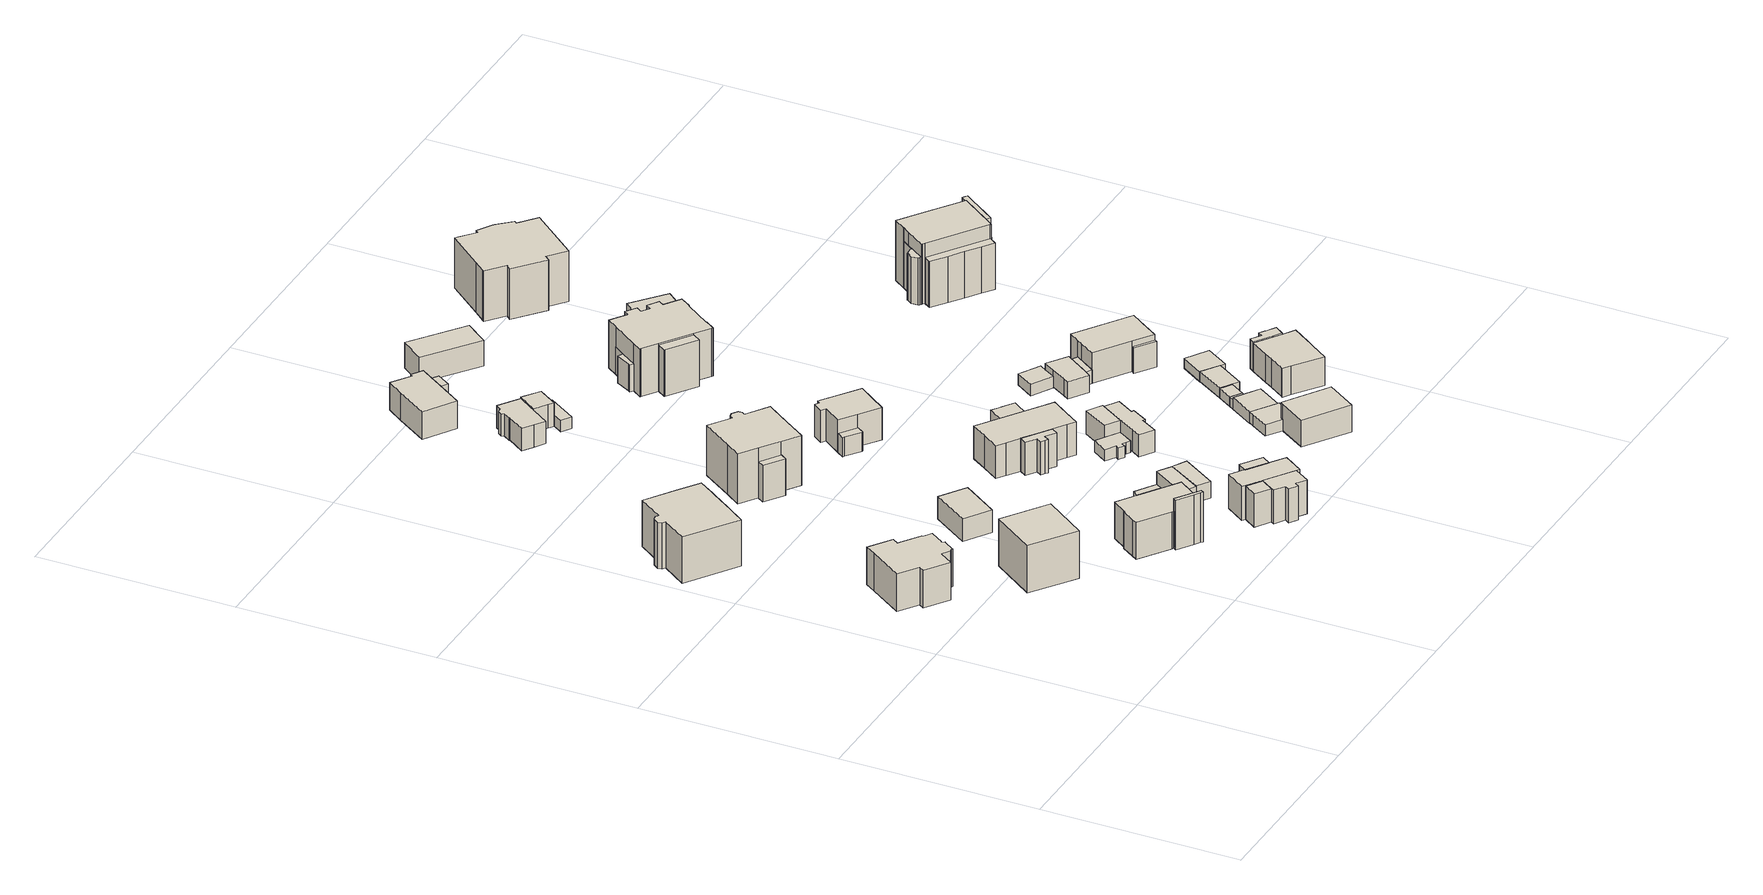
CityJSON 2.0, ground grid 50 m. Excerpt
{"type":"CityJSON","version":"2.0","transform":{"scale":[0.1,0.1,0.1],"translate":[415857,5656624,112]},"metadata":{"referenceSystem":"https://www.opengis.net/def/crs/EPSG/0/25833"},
"CityObjects":{
"building1":{"type":"Building","attributes":{"Dachtyp_tdc":"tdcFreeFormRoof","Gemeindeschluessel":14612000,"Dachneigung":20.42,"QualitaetDacherkennung":32,"Geometrietyp2DReferenz":"3000","measuredHeight":11.31,"function":"31001_9998","roofType":"5000"},"geometry":[{"type":"Solid","lod":"1","boundaries":[[[[0,1,2,3,4,5,6,7,8,9,10,11,12,13,14,15,16,17,18,19,20]],[[21,22,23,24,25,26,27,28,29,30,31,32,33,34,35,36,37,38,39,40,41]],[[20,22,21,0]],[[19,23,22,20]],[[18,24,23,19]],[[17,25,24,18]],[[16,26,25,17]],[[15,27,26,16]],[[14,28,27,15]],[[13,29,28,14]],[[12,30,29,13]],[[11,31,30,12]],[[10,32,31,11]],[[9,33,32,10]],[[8,34,33,9]],[[7,35,34,8]],[[6,36,35,7]],[[5,37,36,6]],[[4,38,37,5]],[[3,39,38,4]],[[2,40,39,3]],[[1,41,40,2]],[[0,21,41,1]]]]}]},
"building2":{"type":"Building","attributes":{"Gemeindeschluessel":14612000,"Geometrietyp2DReferenz":"3000","function":"31001_9998","roofType":"9999"},"children":["building2-1","building2-2"]},
"building2-1":{"type":"BuildingPart","attributes":{"Dachtyp_tdc":"tdcFreeFormRoof","Dachneigung":52.73,"QualitaetDacherkennung":18,"Geometrietyp2DReferenz":"3000","measuredHeight":10.4,"roofType":"5000"},"parents":["building2"],"geometry":[{"type":"Solid","lod":"1","boundaries":[[[[42,43,44,45]],[[46,47,48,49]],[[45,47,46,42]],[[44,48,47,45]],[[43,49,48,44]],[[42,46,49,43]]]]}]},
"building2-2":{"type":"BuildingPart","attributes":{"Dachtyp_tdc":"tdcCutTentRoof","Dachneigung":42.66,"QualitaetDacherkennung":51,"Geometrietyp2DReferenz":"3000","measuredHeight":15.41,"roofType":"9999"},"parents":["building2"],"geometry":[{"type":"Solid","lod":"1","boundaries":[[[[50,51,52,53,54,55,56,57,58,59,60,61,62,63]],[[64,65,66,67,68,69,70,71,46,49,72,73,74,75]],[[63,65,64,50]],[[62,66,65,63]],[[61,67,66,62]],[[60,68,67,61]],[[59,69,68,60]],[[58,70,69,59]],[[57,71,70,58]],[[56,46,71,57]],[[55,49,46,56]],[[54,72,49,55]],[[53,73,72,54]],[[52,74,73,53]],[[51,75,74,52]],[[50,64,75,51]]]]}]},
"building3":{"type":"Building","attributes":{"Dachtyp_tdc":"tdcTentRoof","Gemeindeschluessel":14612000,"Dachneigung":34.3,"QualitaetDacherkennung":49,"Geometrietyp2DReferenz":"3000","measuredHeight":14.74,"function":"31001_9998","roofType":"3500"},"geometry":[{"type":"Solid","lod":"1","boundaries":[[[[76,77,78,79]],[[80,81,82,83]],[[79,81,80,76]],[[78,82,81,79]],[[77,83,82,78]],[[76,80,83,77]]]]}]},
"building4":{"type":"Building","attributes":{"Dachtyp_tdc":"tdcPolyFlatRoof","Gemeindeschluessel":14612000,"Dachneigung":0,"QualitaetDacherkennung":83,"Geometrietyp2DReferenz":"3000","measuredHeight":5.92,"function":"31001_9998","roofType":"1000"},"geometry":[{"type":"Solid","lod":"1","boundaries":[[[[84,85,86,87]],[[88,89,90,91]],[[87,89,88,84]],[[86,90,89,87]],[[85,91,90,86]],[[84,88,91,85]]]]}]},
"building5":{"type":"Building","attributes":{"Gemeindeschluessel":14612000,"Geometrietyp2DReferenz":"3000","function":"31001_9998","roofType":"9999"},"children":["building5-1","building5-2","building5-3","building5-4"]},
"building5-1":{"type":"BuildingPart","attributes":{"Dachtyp_tdc":"tdcGableRoof","Dachneigung":33.41,"QualitaetDacherkennung":15,"Geometrietyp2DReferenz":"3000","measuredHeight":12.27,"roofType":"3100"},"parents":["building5"],"geometry":[{"type":"Solid","lod":"1","boundaries":[[[[92,93,94,95,96,97,98,99,100,101,102,103,104,105,106]],[[107,108,109,110,111,112,113,114,115,116,117,118,119,120,121]],[[106,108,107,92]],[[105,109,108,106]],[[104,110,109,105]],[[103,111,110,104]],[[102,112,111,103]],[[101,113,112,102]],[[100,114,113,101]],[[99,115,114,100]],[[98,116,115,99]],[[97,117,116,98]],[[96,118,117,97]],[[95,119,118,96]],[[94,120,119,95]],[[93,121,120,94]],[[92,107,121,93]]]]}]},
"building5-2":{"type":"BuildingPart","attributes":{"Dachtyp_tdc":"tdcCutGableRoof","Dachneigung":0.148,"QualitaetDacherkennung":47,"Geometrietyp2DReferenz":"3000","measuredHeight":11.22,"roofType":"9999"},"parents":["building5"],"geometry":[{"type":"Solid","lod":"1","boundaries":[[[[122,123,124,125,126,127]],[[110,128,129,130,113,111]],[[127,128,110,122]],[[126,129,128,127]],[[125,130,129,126]],[[124,113,130,125]],[[123,111,113,124]],[[122,110,111,123]]]]}]},
"building5-3":{"type":"BuildingPart","attributes":{"Dachtyp_tdc":"tdcPolyFlatRoof","Dachneigung":0,"QualitaetDacherkennung":47,"Geometrietyp2DReferenz":"3000","measuredHeight":5.01,"roofType":"1000"},"parents":["building5"],"geometry":[{"type":"Solid","lod":"1","boundaries":[[[[131,132,133,134]],[[128,135,136,129]],[[134,135,128,131]],[[133,136,135,134]],[[132,129,136,133]],[[131,128,129,132]]]]}]},
"building5-4":{"type":"BuildingPart","attributes":{"Dachtyp_tdc":"tdcFreeFormRoof","Dachneigung":45.8,"QualitaetDacherkennung":22,"Geometrietyp2DReferenz":"3000","measuredHeight":13.2,"roofType":"5000"},"parents":["building5"],"geometry":[{"type":"Solid","lod":"1","boundaries":[[[[137,138,139,140,141,142]],[[143,144,145,118,117,146]],[[142,144,143,137]],[[141,145,144,142]],[[140,118,145,141]],[[139,117,118,140]],[[138,146,117,139]],[[137,143,146,138]]]]}]},
"building6":{"type":"Building","attributes":{"Gemeindeschluessel":14612000,"Geometrietyp2DReferenz":"3000","function":"31001_9998","roofType":"9999"},"children":["building6-1","building6-2"]},
"building6-1":{"type":"BuildingPart","attributes":{"Dachtyp_tdc":"tdcTentRoof","Dachneigung":47.42,"QualitaetDacherkennung":32,"Geometrietyp2DReferenz":"3000","measuredHeight":17.88,"roofType":"4000"},"parents":["building6"],"geometry":[{"type":"Solid","lod":"1","boundaries":[[[[147,148,149,150,151,152,153,154,155,156,157,158,159,160]],[[161,162,163,164,165,166,167,168,169,170,171,172,173,174]],[[159,162,161,160]],[[158,163,162,159]],[[157,164,163,158]],[[156,165,164,157]],[[155,166,165,156]],[[154,167,166,155]],[[153,168,167,154]],[[152,169,168,153]],[[151,170,169,152]],[[150,171,170,151]],[[149,172,171,150]],[[148,173,172,149]],[[147,174,173,148]],[[160,161,174,147]]]]}]},
"building6-2":{"type":"BuildingPart","attributes":{"Dachtyp_tdc":"tdcGableRoof","Dachneigung":17.6,"QualitaetDacherkennung":21,"Geometrietyp2DReferenz":"3000","measuredHeight":10.16,"roofType":"3100"},"parents":["building6"],"geometry":[{"type":"Solid","lod":"1","boundaries":[[[[175,176,177,178]],[[179,161,174,180]],[[178,161,179,175]],[[177,174,161,178]],[[176,180,174,177]],[[175,179,180,176]]]]}]},
"building7":{"type":"Building","attributes":{"Gemeindeschluessel":14612000,"Geometrietyp2DReferenz":"3000","function":"31001_9998","roofType":"9999"},"children":["building7-1","building7-2","building7-3","building7-4"]},
"building7-1":{"type":"BuildingPart","attributes":{"Dachtyp_tdc":"tdcPolyFlatRoof","Dachneigung":0,"QualitaetDacherkennung":59,"Geometrietyp2DReferenz":"3000","measuredHeight":8.87,"roofType":"1000"},"parents":["building7"],"geometry":[{"type":"Solid","lod":"1","boundaries":[[[[181,182,183,184,185]],[[186,187,188,189,190]],[[185,187,186,181]],[[184,188,187,185]],[[183,189,188,184]],[[182,190,189,183]],[[181,186,190,182]]]]}]},
"building7-2":{"type":"BuildingPart","attributes":{"Dachtyp_tdc":"tdcPolyFlatRoof","Dachneigung":0,"QualitaetDacherkennung":66,"Geometrietyp2DReferenz":"3000","measuredHeight":8.75,"roofType":"1000"},"parents":["building7"],"geometry":[{"type":"Solid","lod":"1","boundaries":[[[[191,192,193,194]],[[195,196,197,198]],[[194,196,195,191]],[[193,197,196,194]],[[192,198,197,193]],[[191,195,198,192]]]]}]},
"building7-3":{"type":"BuildingPart","attributes":{"Dachtyp_tdc":"tdcPolyFlatRoof","Dachneigung":0,"QualitaetDacherkennung":73,"Geometrietyp2DReferenz":"3000","measuredHeight":8.93,"roofType":"1000"},"parents":["building7"],"geometry":[{"type":"Solid","lod":"1","boundaries":[[[[199,200,201,202,203,204,205,206,207]],[[195,198,208,209,210,211,212,213,214]],[[207,198,195,199]],[[206,208,198,207]],[[205,209,208,206]],[[204,210,209,205]],[[203,211,210,204]],[[202,212,211,203]],[[201,213,212,202]],[[200,214,213,201]],[[199,195,214,200]]]]}]},
"building7-4":{"type":"BuildingPart","attributes":{"Dachtyp_tdc":"tdcPolyFlatRoof","Dachneigung":0,"QualitaetDacherkennung":76,"Geometrietyp2DReferenz":"3000","measuredHeight":8.92,"roofType":"1000"},"parents":["building7"],"geometry":[{"type":"Solid","lod":"1","boundaries":[[[[215,216,217,218,219,220,207,206,221,222,223]],[[190,224,225,208,198,197,226,227,228,187,186]],[[222,224,190,223]],[[221,225,224,222]],[[206,208,225,221]],[[207,198,208,206]],[[220,197,198,207]],[[219,226,197,220]],[[218,227,226,219]],[[217,228,227,218]],[[216,187,228,217]],[[215,186,187,216]],[[223,190,186,215]]]]}]},
"building8":{"type":"Building","attributes":{"Dachtyp_tdc":"tdcPolyFlatRoof","Gemeindeschluessel":14612000,"Dachneigung":29.8,"QualitaetDacherkennung":79,"Geometrietyp2DReferenz":"3000","measuredHeight":5.52,"function":"31001_9998","roofType":"2100"},"geometry":[{"type":"Solid","lod":"1","boundaries":[[[[229,230,231,232,233]],[[234,235,236,237,238]],[[233,235,234,229]],[[232,236,235,233]],[[231,237,236,232]],[[230,238,237,231]],[[229,234,238,230]]]]}]},
"building9":{"type":"Building","attributes":{"Dachtyp_tdc":"tdcPolyFlatRoof","Gemeindeschluessel":14612000,"Dachneigung":29.45,"QualitaetDacherkennung":82,"Geometrietyp2DReferenz":"3000","measuredHeight":5.44,"function":"31001_9998","roofType":"2100"},"geometry":[{"type":"Solid","lod":"1","boundaries":[[[[239,240,241,242]],[[243,244,245,246]],[[242,244,243,239]],[[241,245,244,242]],[[240,246,245,241]],[[239,243,246,240]]]]}]},
"building10":{"type":"Building","attributes":{"Gemeindeschluessel":14612000,"Geometrietyp2DReferenz":"3000","function":"31001_9998","roofType":"9999"},"children":["building10-1","building10-2"]},
"building10-1":{"type":"BuildingPart","attributes":{"Dachtyp_tdc":"tdcHipAndGableRoof","Dachneigung":33.38,"QualitaetDacherkennung":65,"Geometrietyp2DReferenz":"3000","measuredHeight":7.08,"roofType":"5000"},"parents":["building10"],"geometry":[{"type":"Solid","lod":"1","boundaries":[[[[247,248,249,250,251,252,253,254,255,256,257,258]],[[259,260,261,262,263,264,265,266,267,268,269,270]],[[258,260,259,247]],[[257,261,260,258]],[[256,262,261,257]],[[255,263,262,256]],[[254,264,263,255]],[[253,265,264,254]],[[252,266,265,253]],[[251,267,266,252]],[[250,268,267,251]],[[249,269,268,250]],[[248,270,269,249]],[[247,259,270,248]]]]}]},
"building10-2":{"type":"BuildingPart","attributes":{"Dachtyp_tdc":"tdcGableRoof","Dachneigung":34.24,"QualitaetDacherkennung":55,"Geometrietyp2DReferenz":"3000","measuredHeight":7.29,"roofType":"3100"},"parents":["building10"],"geometry":[{"type":"Solid","lod":"1","boundaries":[[[[271,272,273,274,275]],[[276,277,278,269,268]],[[275,277,276,271]],[[274,278,277,275]],[[273,269,278,274]],[[272,268,269,273]],[[271,276,268,272]]]]}]},
"building11":{"type":"Building","attributes":{"Gemeindeschluessel":14612000,"Geometrietyp2DReferenz":"3000","function":"31001_9998","roofType":"9999"},"children":["building11-1","building11-2"]},
"building11-1":{"type":"BuildingPart","attributes":{"Dachtyp_tdc":"tdcPolyFlatRoof","Dachneigung":0,"QualitaetDacherkennung":62,"Geometrietyp2DReferenz":"3000","measuredHeight":4.62,"roofType":"1000"},"parents":["building11"],"geometry":[{"type":"Solid","lod":"1","boundaries":[[[[279,280,281,282]],[[283,284,285,286]],[[282,284,283,279]],[[281,285,284,282]],[[280,286,285,281]],[[279,283,286,280]]]]}]},
"building11-2":{"type":"BuildingPart","attributes":{"Dachtyp_tdc":"tdcPolyFlatRoof","Dachneigung":0,"QualitaetDacherkennung":52,"Geometrietyp2DReferenz":"3000","measuredHeight":7.25,"roofType":"1000"},"parents":["building11"],"geometry":[{"type":"Solid","lod":"1","boundaries":[[[[287,288,289,290,291,292,293,294,295]],[[286,296,297,298,299,300,301,302,283]],[[295,296,286,287]],[[294,297,296,295]],[[293,298,297,294]],[[292,299,298,293]],[[291,300,299,292]],[[290,301,300,291]],[[289,302,301,290]],[[288,283,302,289]],[[287,286,283,288]]]]}]},
"building12":{"type":"Building","attributes":{"Dachtyp_tdc":"tdcFreeFormRoof","Gemeindeschluessel":14612000,"Dachneigung":40.3,"QualitaetDacherkennung":14,"Geometrietyp2DReferenz":"3000","measuredHeight":3.61,"function":"31001_9998","roofType":"5000"},"geometry":[{"type":"Solid","lod":"1","boundaries":[[[[303,304,305,306,307]],[[308,309,310,311,312]],[[307,309,308,303]],[[306,310,309,307]],[[305,311,310,306]],[[304,312,311,305]],[[303,308,312,304]]]]}]},
"building13":{"type":"Building","attributes":{"Gemeindeschluessel":14612000,"Geometrietyp2DReferenz":"3000","function":"31001_9998","roofType":"9999"},"children":["building13-1","building13-2","building13-3"]},
"building13-1":{"type":"BuildingPart","attributes":{"Dachtyp_tdc":"tdcGableRoof","Dachneigung":29.43,"QualitaetDacherkennung":66,"Geometrietyp2DReferenz":"3000","measuredHeight":9.86,"roofType":"3100"},"parents":["building13"],"geometry":[{"type":"Solid","lod":"1","boundaries":[[[[313,314,315,316,317,318,319,318,320,321]],[[322,323,324,325,324,326,327,328,329,330]],[[322,321,320,323]],[[323,320,318,324]],[[317,326,324,318]],[[316,327,326,317]],[[315,328,327,316]],[[314,329,328,315]],[[313,330,329,314]],[[321,322,330,313]]]]}]},
"building13-2":{"type":"BuildingPart","attributes":{"Dachtyp_tdc":"tdcGableRoof","Dachneigung":30.91,"QualitaetDacherkennung":47,"Geometrietyp2DReferenz":"3000","measuredHeight":10.01,"roofType":"3100"},"parents":["building13"],"geometry":[{"type":"Solid","lod":"1","boundaries":[[[[331,332,333,334,335,336,337,338,339,340,341,342]],[[343,344,345,346,347,348,325,349,350,351,352,353]],[[341,344,343,342]],[[340,345,344,341]],[[339,346,345,340]],[[338,347,346,339]],[[337,348,347,338]],[[336,325,348,337]],[[335,349,325,336]],[[334,350,349,335]],[[333,351,350,334]],[[332,352,351,333]],[[331,353,352,332]],[[342,343,353,331]]]]}]},
"building13-3":{"type":"BuildingPart","attributes":{"Dachtyp_tdc":"tdcGableRoof","Dachneigung":31.73,"QualitaetDacherkennung":56,"Geometrietyp2DReferenz":"3000","measuredHeight":10.08,"roofType":"3100"},"parents":["building13"],"geometry":[{"type":"Solid","lod":"1","boundaries":[[[[354,355,356,357,358,359,360,361,362,363]],[[364,365,366,367,368,369,370,344,371,343]],[[363,365,364,354]],[[362,366,365,363]],[[361,367,366,362]],[[360,368,367,361]],[[359,369,368,360]],[[358,370,369,359]],[[357,344,370,358]],[[356,371,344,357]],[[355,343,371,356]],[[354,364,343,355]]]]}]},
"building14":{"type":"Building","attributes":{"Gemeindeschluessel":14612000,"Geometrietyp2DReferenz":"3000","function":"31001_9998","roofType":"9999"},"children":["building14-1","building14-2","building14-3"]},
"building14-1":{"type":"BuildingPart","attributes":{"Dachtyp_tdc":"tdcHipRoof","Dachneigung":40.29,"QualitaetDacherkennung":76,"Geometrietyp2DReferenz":"3000","measuredHeight":11.46,"roofType":"3200"},"parents":["building14"],"geometry":[{"type":"Solid","lod":"1","boundaries":[[[[372,373,374,375,376,377,378,379,380,381,382]],[[383,384,385,386,387,388,389,390,391,392,393]],[[382,384,383,372]],[[381,385,384,382]],[[380,386,385,381]],[[379,387,386,380]],[[378,388,387,379]],[[377,389,388,378]],[[376,390,389,377]],[[375,391,390,376]],[[374,392,391,375]],[[373,393,392,374]],[[372,383,393,373]]]]}]},
"building14-2":{"type":"BuildingPart","attributes":{"Dachtyp_tdc":"tdcPolyFlatRoof","Dachneigung":25.32,"QualitaetDacherkennung":36,"Geometrietyp2DReferenz":"3000","measuredHeight":7.49,"roofType":"2100"},"parents":["building14"],"geometry":[{"type":"Solid","lod":"1","boundaries":[[[[394,395,396,397,398,399,400,401,402,403,404,405]],[[383,393,406,407,408,409,410,411,412,413,414,415]],[[405,393,383,394]],[[404,406,393,405]],[[403,407,406,404]],[[402,408,407,403]],[[401,409,408,402]],[[400,410,409,401]],[[399,411,410,400]],[[398,412,411,399]],[[397,413,412,398]],[[396,414,413,397]],[[395,415,414,396]],[[394,383,415,395]]]]}]},
"building14-3":{"type":"BuildingPart","attributes":{"Dachtyp_tdc":"tdcGableRoof","Dachneigung":21.49,"QualitaetDacherkennung":13,"Geometrietyp2DReferenz":"3000","measuredHeight":5.89,"roofType":"3100"},"parents":["building14"],"geometry":[{"type":"Solid","lod":"1","boundaries":[[[[416,417,418,419,420,421,422]],[[423,386,424,425,426,427,387]],[[422,423,387,416]],[[421,386,423,422]],[[420,424,386,421]],[[419,425,424,420]],[[418,426,425,419]],[[417,427,426,418]],[[416,387,427,417]]]]}]},
"building15":{"type":"Building","attributes":{"Dachtyp_tdc":"tdcPolyFlatRoof","Gemeindeschluessel":14612000,"Dachneigung":0,"QualitaetDacherkennung":0,"Geometrietyp2DReferenz":"3000","BezugspunktDach":"2000","measuredHeight":3,"function":"31001_9998"},"geometry":[{"type":"Solid","lod":"1","boundaries":[[[[428,429,430,431,432,433,434,435,436,437]],[[438,439,440,441,442,443,444,445,446,447]],[[437,439,438,428]],[[436,440,439,437]],[[435,441,440,436]],[[434,442,441,435]],[[433,443,442,434]],[[432,444,443,433]],[[431,445,444,432]],[[430,446,445,431]],[[429,447,446,430]],[[428,438,447,429]]]]}]},
"building16":{"type":"Building","attributes":{"Dachtyp_tdc":"tdcPolyFlatRoof","Gemeindeschluessel":14612000,"Dachneigung":0,"QualitaetDacherkennung":50,"Geometrietyp2DReferenz":"3000","measuredHeight":6.09,"function":"31001_9998","roofType":"1000"},"geometry":[{"type":"Solid","lod":"1","boundaries":[[[[448,449,450,451]],[[440,452,453,441]],[[451,452,440,448]],[[450,453,452,451]],[[449,441,453,450]],[[448,440,441,449]]]]}]},
"building17":{"type":"Building","attributes":{"Dachtyp_tdc":"tdcPolyFlatRoof","Gemeindeschluessel":14612000,"Dachneigung":8.2,"QualitaetDacherkennung":50,"Geometrietyp2DReferenz":"3000","measuredHeight":6.05,"function":"31001_9998","roofType":"2100"},"geometry":[{"type":"Solid","lod":"1","boundaries":[[[[454,455,456,457,458,459,460,461,462]],[[463,464,465,466,467,468,469,470,471]],[[462,464,463,454]],[[461,465,464,462]],[[460,466,465,461]],[[459,467,466,460]],[[458,468,467,459]],[[457,469,468,458]],[[456,470,469,457]],[[455,471,470,456]],[[454,463,471,455]]]]}]},
"building18":{"type":"Building","attributes":{"Dachtyp_tdc":"tdcGableRoof","Gemeindeschluessel":14612000,"Dachneigung":15.02,"QualitaetDacherkennung":76,"Geometrietyp2DReferenz":"3000","measuredHeight":7.27,"function":"31001_9998","roofType":"3100"},"geometry":[{"type":"Solid","lod":"1","boundaries":[[[[472,473,474,475]],[[476,477,478,479]],[[475,477,476,472]],[[474,478,477,475]],[[473,479,478,474]],[[472,476,479,473]]]]}]},
"building19":{"type":"Building","attributes":{"Dachtyp_tdc":"tdcHipRoof","Gemeindeschluessel":14612000,"Dachneigung":15.16,"QualitaetDacherkennung":82,"Geometrietyp2DReferenz":"3000","measuredHeight":7.65,"function":"31001_9998","roofType":"3200"},"geometry":[{"type":"Solid","lod":"1","boundaries":[[[[480,481,482,483,484,485]],[[486,487,488,489,490,491]],[[485,487,486,480]],[[484,488,487,485]],[[483,489,488,484]],[[482,490,489,483]],[[481,491,490,482]],[[480,486,491,481]]]]}]},
"building20":{"type":"Building","attributes":{"Dachtyp_tdc":"tdcPolyFlatRoof","Gemeindeschluessel":14612000,"Dachneigung":0,"QualitaetDacherkennung":74,"Geometrietyp2DReferenz":"3000","measuredHeight":2.89,"function":"31001_9998","roofType":"1000"},"geometry":[{"type":"Solid","lod":"1","boundaries":[[[[492,493,494,495,496,497,498,499]],[[500,501,502,503,504,486,491,490]],[[499,501,500,492]],[[498,502,501,499]],[[497,503,502,498]],[[496,504,503,497]],[[495,486,504,496]],[[494,491,486,495]],[[493,490,491,494]],[[492,500,490,493]]]]}]},
"building21":{"type":"Building","attributes":{"Gemeindeschluessel":14612000,"Geometrietyp2DReferenz":"3000","function":"31001_9998","roofType":"9999"},"children":["building21-1","building21-2","building21-3","building21-4"]},
"building21-1":{"type":"BuildingPart","attributes":{"Dachtyp_tdc":"tdcPolyFlatRoof","Dachneigung":16.76,"QualitaetDacherkennung":45,"Geometrietyp2DReferenz":"3000","measuredHeight":12.64,"roofType":"2100"},"parents":["building21"],"geometry":[{"type":"Solid","lod":"1","boundaries":[[[[505,506,507,508,509]],[[510,511,512,513,514]],[[509,511,510,505]],[[508,512,511,509]],[[507,513,512,508]],[[506,514,513,507]],[[505,510,514,506]]]]}]},
"building21-2":{"type":"BuildingPart","attributes":{"Dachtyp_tdc":"tdcFreeFormRoof","Dachneigung":58.25,"QualitaetDacherkennung":24,"Geometrietyp2DReferenz":"3000","measuredHeight":10.36,"roofType":"5000"},"parents":["building21"],"geometry":[{"type":"Solid","lod":"1","boundaries":[[[[515,516,517,518,519,520,521,522,517]],[[523,524,525,526,527,528,529,524,530]],[[517,524,523,515]],[[522,525,524,517]],[[521,526,525,522]],[[520,527,526,521]],[[519,528,527,520]],[[518,529,528,519]],[[517,524,529,518]],[[516,530,524,517]],[[515,523,530,516]]]]}]},
"building21-3":{"type":"BuildingPart","attributes":{"Dachtyp_tdc":"tdcFreeFormRoof","Dachneigung":58.96,"QualitaetDacherkennung":35,"Geometrietyp2DReferenz":"3000","measuredHeight":10.39,"roofType":"5000"},"parents":["building21"],"geometry":[{"type":"Solid","lod":"1","boundaries":[[[[531,532,533,534,535,536,537]],[[538,539,540,541,542,543,544]],[[537,539,538,531]],[[536,540,539,537]],[[535,541,540,536]],[[534,542,541,535]],[[533,543,542,534]],[[532,544,543,533]],[[531,538,544,532]]]]}]},
"building21-4":{"type":"BuildingPart","attributes":{"Dachtyp_tdc":"tdcTentRoof","Dachneigung":13.31,"QualitaetDacherkennung":73,"Geometrietyp2DReferenz":"3000","measuredHeight":13.53,"roofType":"3500"},"parents":["building21"],"geometry":[{"type":"Solid","lod":"1","boundaries":[[[[545,546,547,548,549,550,551,552,553,554,555,556,557,558,559,560,561,562,563,564,565,566]],[[542,567,568,569,570,571,572,573,574,575,576,523,530,529,528,577,578,513,512,579,580,544]],[[565,567,542,566]],[[564,568,567,565]],[[563,569,568,564]],[[562,570,569,563]],[[561,571,570,562]],[[560,572,571,561]],[[559,573,572,560]],[[558,574,573,559]],[[557,575,574,558]],[[556,576,575,557]],[[555,523,576,556]],[[554,530,523,555]],[[553,529,530,554]],[[552,528,529,553]],[[551,577,528,552]],[[550,578,577,551]],[[549,513,578,550]],[[548,512,513,549]],[[547,579,512,548]],[[546,580,579,547]],[[545,544,580,546]],[[566,542,544,545]]]]}]},
"building22":{"type":"Building","attributes":{"Dachtyp_tdc":"tdcPolyFlatRoof","Gemeindeschluessel":14612000,"Dachneigung":0,"QualitaetDacherkennung":81,"Geometrietyp2DReferenz":"3000","measuredHeight":3.08,"function":"31001_9998","roofType":"1000"},"geometry":[{"type":"Solid","lod":"1","boundaries":[[[[498,497,581,582,583]],[[584,585,586,587,588]],[[583,585,584,498]],[[582,586,585,583]],[[581,587,586,582]],[[497,588,587,581]],[[498,584,588,497]]]]}]},
"building23":{"type":"Building","attributes":{"Dachtyp_tdc":"tdcPolyFlatRoof","Gemeindeschluessel":14612000,"Dachneigung":19.79,"QualitaetDacherkennung":53,"Geometrietyp2DReferenz":"3000","measuredHeight":2.73,"function":"31001_9998","roofType":"2100"},"geometry":[{"type":"Solid","lod":"1","boundaries":[[[[589,590,591,592]],[[585,593,594,586]],[[592,593,585,589]],[[591,594,593,592]],[[590,586,594,591]],[[589,585,586,590]]]]}]},
"building24":{"type":"Building","attributes":{"Dachtyp_tdc":"tdcPolyFlatRoof","Gemeindeschluessel":14612000,"Dachneigung":0,"QualitaetDacherkennung":66,"Geometrietyp2DReferenz":"3000","measuredHeight":2.94,"function":"31001_9998","roofType":"1000"},"geometry":[{"type":"Solid","lod":"1","boundaries":[[[[595,596,597,598,599]],[[600,601,602,603,604]],[[599,601,600,595]],[[598,602,601,599]],[[597,603,602,598]],[[596,604,603,597]],[[595,600,604,596]]]]}]},
"building25":{"type":"Building","attributes":{"Dachtyp_tdc":"tdcPolyFlatRoof","Gemeindeschluessel":14612000,"Dachneigung":3.84,"QualitaetDacherkennung":68,"Geometrietyp2DReferenz":"3000","measuredHeight":2.67,"function":"31001_9998","roofType":"2100"},"geometry":[{"type":"Solid","lod":"1","boundaries":[[[[592,591,605,606]],[[593,607,608,594]],[[606,607,593,592]],[[605,608,607,606]],[[591,594,608,605]],[[592,593,594,591]]]]}]},
"building26":{"type":"Building","attributes":{"Dachtyp_tdc":"tdcHipAndGableRoof","Gemeindeschluessel":14612000,"Dachneigung":43.93,"QualitaetDacherkennung":10,"Geometrietyp2DReferenz":"3000","measuredHeight":6.15,"function":"31001_9998","roofType":"5000"},"geometry":[{"type":"Solid","lod":"1","boundaries":[[[[609,610,611,612,613,614,615,616]],[[617,618,619,620,621,622,623,624]],[[616,618,617,609]],[[615,619,618,616]],[[614,620,619,615]],[[613,621,620,614]],[[612,622,621,613]],[[611,623,622,612]],[[610,624,623,611]],[[609,617,624,610]]]]}]},
"building27":{"type":"Building","attributes":{"Dachtyp_tdc":"tdcFreeFormRoof","Gemeindeschluessel":14612000,"Dachneigung":30.13,"QualitaetDacherkennung":57,"Geometrietyp2DReferenz":"3000","measuredHeight":4.65,"function":"31001_9998","roofType":"5000"},"geometry":[{"type":"Solid","lod":"1","boundaries":[[[[625,626,627,628,629]],[[621,620,630,631,632]],[[629,620,621,625]],[[628,630,620,629]],[[627,631,630,628]],[[626,632,631,627]],[[625,621,632,626]]]]}]},
"building28":{"type":"Building","attributes":{"Dachtyp_tdc":"tdcPolyFlatRoof","Gemeindeschluessel":14612000,"Dachneigung":0,"QualitaetDacherkennung":81,"Geometrietyp2DReferenz":"3000","measuredHeight":2.59,"function":"31001_9998","roofType":"1000"},"geometry":[{"type":"Solid","lod":"1","boundaries":[[[[633,634,635,636,637]],[[608,607,638,639,640]],[[637,607,608,633]],[[636,638,607,637]],[[635,639,638,636]],[[634,640,639,635]],[[633,608,640,634]]]]}]},
"building29":{"type":"Building","attributes":{"Gemeindeschluessel":14612000,"Geometrietyp2DReferenz":"3000","function":"31001_9998","roofType":"9999"},"children":["building29-1","building29-2"]},
"building29-1":{"type":"BuildingPart","attributes":{"Dachtyp_tdc":"tdcGableRoof","Dachneigung":29.52,"QualitaetDacherkennung":81,"Geometrietyp2DReferenz":"3000","measuredHeight":9.41,"roofType":"3100"},"parents":["building29"],"geometry":[{"type":"Solid","lod":"1","boundaries":[[[[641,642,643,644,645,646,647,648]],[[649,650,651,652,653,654,655,656]],[[648,650,649,641]],[[647,651,650,648]],[[646,652,651,647]],[[645,653,652,646]],[[644,654,653,645]],[[643,655,654,644]],[[642,656,655,643]],[[641,649,656,642]]]]}]},
"building29-2":{"type":"BuildingPart","attributes":{"Dachtyp_tdc":"tdcPolyFlatRoof","Dachneigung":29.71,"QualitaetDacherkennung":48,"Geometrietyp2DReferenz":"3000","measuredHeight":6.92,"roofType":"2100"},"parents":["building29"],"geometry":[{"type":"Solid","lod":"1","boundaries":[[[[657,658,659,660]],[[661,656,655,662]],[[660,656,661,657]],[[659,655,656,660]],[[658,662,655,659]],[[657,661,662,658]]]]}]},
"building30":{"type":"Building","attributes":{"Dachtyp_tdc":"tdcPolyFlatRoof","Gemeindeschluessel":14612000,"Dachneigung":0,"QualitaetDacherkennung":83,"Geometrietyp2DReferenz":"3000","measuredHeight":2.56,"function":"31001_9998","roofType":"1000"},"geometry":[{"type":"Solid","lod":"1","boundaries":[[[[663,664,665,666,667]],[[668,669,670,671,672]],[[667,669,668,663]],[[666,670,669,667]],[[665,671,670,666]],[[664,672,671,665]],[[663,668,672,664]]]]}]},
"building31":{"type":"Building","attributes":{"Gemeindeschluessel":14612000,"Geometrietyp2DReferenz":"3000","function":"31001_9998","roofType":"9999"},"children":["building31-1","building31-2"]},
"building31-1":{"type":"BuildingPart","attributes":{"Dachtyp_tdc":"tdcGableRoof","Dachneigung":27.48,"QualitaetDacherkennung":52,"Geometrietyp2DReferenz":"3000","measuredHeight":9.47,"roofType":"3100"},"parents":["building31"],"geometry":[{"type":"Solid","lod":"1","boundaries":[[[[673,674,675,676,677,678,679,680,681,682,683]],[[684,685,686,687,688,689,690,691,692,693,694]],[[683,684,694,673]],[[682,685,684,683]],[[681,686,685,682]],[[680,687,686,681]],[[679,688,687,680]],[[678,689,688,679]],[[677,690,689,678]],[[676,691,690,677]],[[675,692,691,676]],[[674,693,692,675]],[[673,694,693,674]]]]}]},
"building31-2":{"type":"BuildingPart","attributes":{"Dachtyp_tdc":"tdcGableRoof","Dachneigung":25.18,"QualitaetDacherkennung":53,"Geometrietyp2DReferenz":"3000","measuredHeight":9,"roofType":"3100"},"parents":["building31"],"geometry":[{"type":"Solid","lod":"1","boundaries":[[[[695,696,697,698,699,700,701,702,703,704]],[[705,706,707,708,709,710,694,711,693,712]],[[704,706,705,695]],[[703,707,706,704]],[[702,708,707,703]],[[701,709,708,702]],[[700,710,709,701]],[[699,694,710,700]],[[698,711,694,699]],[[697,693,711,698]],[[696,712,693,697]],[[695,705,712,696]]]]}]},
"building32":{"type":"Building","attributes":{"Dachtyp_tdc":"tdcPolyFlatRoof","Gemeindeschluessel":14612000,"Dachneigung":0,"QualitaetDacherkennung":67,"Geometrietyp2DReferenz":"3000","measuredHeight":3.88,"function":"31001_9998","roofType":"1000"},"geometry":[{"type":"Solid","lod":"1","boundaries":[[[[713,714,715,716]],[[717,718,719,720]],[[716,718,717,713]],[[715,719,718,716]],[[714,720,719,715]],[[713,717,720,714]]]]}]},
"building33":{"type":"Building","attributes":{"Dachtyp_tdc":"tdcFreeFormRoof","Gemeindeschluessel":14612000,"Dachneigung":10,"QualitaetDacherkennung":60,"Geometrietyp2DReferenz":"3000","measuredHeight":14.1,"function":"31001_9998","roofType":"5000"},"geometry":[{"type":"Solid","lod":"1","boundaries":[[[[721,722,723,724,725,726,727,728,729,730,731,732,733,734,735,736,737]],[[738,739,740,741,742,743,744,745,746,747,748,749,750,751,752,753,754]],[[737,739,738,721]],[[736,740,739,737]],[[735,741,740,736]],[[734,742,741,735]],[[733,743,742,734]],[[732,744,743,733]],[[731,745,744,732]],[[730,746,745,731]],[[729,747,746,730]],[[728,748,747,729]],[[727,749,748,728]],[[726,750,749,727]],[[725,751,750,726]],[[724,752,751,725]],[[723,753,752,724]],[[722,754,753,723]],[[721,738,754,722]]]]}]},
"building34":{"type":"Building","attributes":{"name":"Standesamt","Gemeindeschluessel":14612000,"Geometrietyp2DReferenz":"3000","function":"31001_3010","roofType":"9999"},"children":["building34-1","building34-2","building34-3","building34-4","building34-5","building34-6","building34-7"]},
"building34-1":{"type":"BuildingPart","attributes":{"Dachtyp_tdc":"tdcHipAndGableRoof","Dachneigung":48.73,"QualitaetDacherkennung":42,"Geometrietyp2DReferenz":"3000","measuredHeight":19.02,"roofType":"5000"},"parents":["building34"],"geometry":[{"type":"Solid","lod":"1","boundaries":[[[[755,756,757,758,759,760,761,762,763,764,765,766]],[[767,768,769,770,771,772,773,774,775,776,777,778]],[[766,768,767,755]],[[765,769,768,766]],[[764,770,769,765]],[[763,771,770,764]],[[762,772,771,763]],[[761,773,772,762]],[[760,774,773,761]],[[759,775,774,760]],[[758,776,775,759]],[[757,777,776,758]],[[756,778,777,757]],[[755,767,778,756]]]]}]},
"building34-2":{"type":"BuildingPart","attributes":{"Dachtyp_tdc":"tdcFreeFormRoof","Dachneigung":74.72,"QualitaetDacherkennung":12,"Geometrietyp2DReferenz":"3000","measuredHeight":15.91,"roofType":"5000"},"parents":["building34"],"geometry":[{"type":"Solid","lod":"1","boundaries":[[[[779,780,781,782]],[[783,775,774,784]],[[782,775,783,779]],[[781,774,775,782]],[[780,784,774,781]],[[779,783,784,780]]]]}]},
"building34-3":{"type":"BuildingPart","attributes":{"Dachtyp_tdc":"tdcFreeFormRoof","Dachneigung":33.41,"QualitaetDacherkennung":36,"Geometrietyp2DReferenz":"3000","measuredHeight":7.53,"roofType":"5000"},"parents":["building34"],"geometry":[{"type":"Solid","lod":"1","boundaries":[[[[785,786,787,788,789,790]],[[791,792,793,794,795,796]],[[790,792,791,785]],[[789,793,792,790]],[[788,794,793,789]],[[787,795,794,788]],[[786,796,795,787]],[[785,791,796,786]]]]}]},
"building34-4":{"type":"BuildingPart","attributes":{"Dachtyp_tdc":"tdcFreeFormRoof","Dachneigung":76.9,"QualitaetDacherkennung":14,"Geometrietyp2DReferenz":"3000","measuredHeight":16.93,"roofType":"5000"},"parents":["building34"],"geometry":[{"type":"Solid","lod":"1","boundaries":[[[[797,798,799,800,801,802,803]],[[804,805,796,795,806,776,783]],[[803,805,804,797]],[[802,796,805,803]],[[801,795,796,802]],[[800,806,795,801]],[[799,776,806,800]],[[798,783,776,799]],[[797,804,783,798]]]]}]},
"building34-5":{"type":"BuildingPart","attributes":{"Dachtyp_tdc":"tdcPolyFlatRoof","Dachneigung":0,"QualitaetDacherkennung":17,"Geometrietyp2DReferenz":"3000","measuredHeight":2.53,"roofType":"1000"},"parents":["building34"],"geometry":[{"type":"Solid","lod":"1","boundaries":[[[[807,808,809,810,811,812,813]],[[814,815,816,817,818,819,784]],[[813,815,814,807]],[[812,816,815,813]],[[811,817,816,812]],[[810,818,817,811]],[[809,819,818,810]],[[808,784,819,809]],[[807,814,784,808]]]]}]},
"building34-6":{"type":"BuildingPart","attributes":{"Dachtyp_tdc":"tdcGableRoof","Dachneigung":44.73,"QualitaetDacherkennung":24,"Geometrietyp2DReferenz":"3000","measuredHeight":16.48,"roofType":"3100"},"parents":["building34"],"geometry":[{"type":"Solid","lod":"1","boundaries":[[[[820,821,822,823,824,825,826,827,828]],[[829,767,830,778,831,832,833,834,835]],[[828,767,829,820]],[[827,830,767,828]],[[826,778,830,827]],[[825,831,778,826]],[[824,832,831,825]],[[823,833,832,824]],[[822,834,833,823]],[[821,835,834,822]],[[820,829,835,821]]]]}]},
"building34-7":{"type":"BuildingPart","attributes":{"Dachtyp_tdc":"tdcFreeFormRoof","Dachneigung":67.65,"QualitaetDacherkennung":25,"Geometrietyp2DReferenz":"3000","measuredHeight":18.27,"roofType":"5000"},"parents":["building34"],"geometry":[{"type":"Solid","lod":"1","boundaries":[[[[836,837,838,839,840,841,842,843,844,845,846,847]],[[848,849,850,851,852,853,854,772,771,855,769,856]],[[847,849,848,836]],[[846,850,849,847]],[[845,851,850,846]],[[844,852,851,845]],[[843,853,852,844]],[[842,854,853,843]],[[841,772,854,842]],[[840,771,772,841]],[[839,855,771,840]],[[838,769,855,839]],[[837,856,769,838]],[[836,848,856,837]]]]}]}
},
"vertices":[
[143,602,123],[202,562,123],[226,597,123],[246,584,123],[253,585,123],[256,583,123],[258,587,123],[275,611,123],[276,612,123],[273,614,123],[273,620,123],[274,620,123],[297,654,123],[276,668,123],[277,670,123],[225,706,123],[235,721,123],[179,760,123],[161,733,123],[104,649,123],[152,615,123],[143,602,25],[152,615,25],[104,649,25],[161,733,25],[179,760,25],[235,721,25],[225,706,25],[277,670,25],[276,668,25],[297,654,25],[274,620,25],[273,620,25],[273,614,25],[276,612,25],[275,611,25],[258,587,25],[256,583,25],[253,585,25],[246,584,25],[226,597,25],[202,562,25],
[203,1150,121],[168,1099,121],[180,1090,121],[215,1142,121],[203,1150,22],[215,1142,22],[180,1090,22],[168,1099,22],
[42,1213,143],[44,1203,143],[52,1198,143],[8,1136,143],[133,1050,143],[168,1099,143],[203,1150,143],[209,1158,143],[237,1199,143],[182,1238,143],[112,1286,143],[69,1224,143],[62,1229,143],[52,1227,143],[42,1213,22],[52,1227,22],[62,1229,22],[69,1224,22],[112,1286,22],[182,1238,22],[237,1199,22],[209,1158,22],[133,1050,22],[8,1136,22],[52,1198,22],[44,1203,22],
[393,535,140],[317,427,140],[425,350,140],[502,459,140],[393,535,16],[502,459,16],[425,350,16],[317,427,16],
[514,610,77],[577,702,77],[513,745,77],[450,653,77],[514,610,18],[450,653,18],[513,745,18],[577,702,18],
[575,313,118],[553,279,118],[545,267,118],[621,214,118],[625,212,118],[683,172,118],[699,195,118],[704,192,118],[746,252,118],[702,282,118],[678,299,118],[652,316,118],[652,317,118],[604,349,118],[578,311,118],[575,313,22],[578,311,22],[604,349,22],[652,317,22],[652,316,22],[678,299,22],[702,282,22],[746,252,22],[704,192,22],[699,195,22],[683,172,22],[625,212,22],[621,214,22],[545,267,22],[553,279,22],
[652,317,119],[652,316,119],[702,282,119],[712,297,119],[701,304,119],[661,330,119],[661,330,22],[701,304,22],[712,297,22],
[661,330,72],[701,304,72],[715,325,72],[675,351,72],[675,351,22],[715,325,22],
[672,169,152],[678,165,152],[683,172,152],[625,212,152],[620,205,152],[658,178,152],[672,169,22],[658,178,22],[620,205,22],[678,165,22],
[468,1113,149],[511,1083,149],[550,1140,149],[592,1200,149],[537,1238,149],[542,1245,149],[541,1255,149],[527,1265,149],[517,1263,149],[512,1255,149],[457,1293,149],[404,1215,149],[376,1176,149],[419,1146,149],[419,1146,18],[376,1176,18],[404,1215,18],[457,1293,18],[512,1255,18],[517,1263,18],[527,1265,18],[541,1255,18],[542,1245,18],[537,1238,18],[592,1200,18],[550,1140,18],[511,1083,18],[468,1113,18],
[408,1130,114],[456,1096,114],[468,1113,114],[419,1146,114],[408,1130,18],[456,1096,18],
[866,151,111],[917,116,111],[932,139,111],[882,174,111],[867,152,111],[866,151,23],[867,152,23],[882,174,23],[932,139,23],[917,116,23],
[820,64,110],[842,96,110],[805,121,110],[783,89,110],[820,64,23],[783,89,23],[805,121,23],[842,96,23],
[820,64,112],[815,56,112],[841,39,112],[834,28,112],[855,14,112],[862,25,112],[887,8,112],[913,47,112],[842,96,112],[913,47,23],[887,8,23],[862,25,23],[855,14,23],[834,28,23],[841,39,23],[815,56,23],
[866,151,112],[867,152,112],[831,176,112],[797,127,112],[806,121,112],[805,121,112],[920,42,112],[953,91,112],[917,116,112],[953,91,23],[920,42,23],[806,121,23],[797,127,23],[831,176,23],
[822,252,65],[876,338,65],[851,355,65],[843,360,65],[787,273,65],[822,252,22],[787,273,22],[843,360,22],[851,355,22],[876,338,22],
[854,231,66],[910,318,66],[876,338,66],[822,252,66],[854,231,23],[822,252,23],[876,338,23],[910,318,23],
[408,1699,69],[434,1682,69],[465,1727,69],[498,1775,69],[447,1810,69],[438,1797,69],[427,1796,69],[420,1786,69],[422,1779,69],[411,1762,69],[413,1761,69],[382,1717,69],[408,1699,11],[382,1717,11],[413,1761,11],[411,1762,11],[422,1779,11],[420,1786,11],[427,1796,11],[438,1797,11],[447,1810,11],[498,1775,11],[465,1727,11],[434,1682,11],
[540,1745,73],[498,1775,73],[465,1727,73],[496,1706,73],[508,1697,73],[540,1745,11],[508,1697,11],[496,1706,11],
[495,2016,54],[472,1982,54],[506,1959,54],[528,1993,54],[495,2016,8],[528,1993,8],[506,1959,8],[472,1982,8],
[472,1982,80],[495,2016,80],[468,2034,80],[464,2028,80],[416,2061,80],[386,2019,80],[334,1941,80],[410,1890,80],[462,1967,80],[462,1967,8],[410,1890,8],[334,1941,8],[386,2019,8],[416,2061,8],[464,2028,8],[468,2034,8],
[493,1673,42],[517,1657,42],[564,1729,42],[540,1745,42],[508,1697,42],[493,1673,12],[508,1697,12],[540,1745,12],[564,1729,12],[517,1657,12],
[924,752,96],[906,765,96],[898,770,96],[889,776,96],[872,788,96],[841,744,96],[803,770,96],[868,726,96],[893,708,96],[893,708,19],[868,726,19],[841,744,19],[803,770,19],[872,788,19],[889,776,19],[898,770,19],[906,765,19],[924,752,19],
[877,600,105],[896,586,105],[924,627,105],[952,667,105],[932,681,105],[803,770,105],[781,785,105],[754,745,105],[725,704,105],[747,688,105],[778,667,105],[845,621,105],[845,621,19],[778,667,19],[747,688,19],[725,704,19],[754,745,19],[781,785,19],[932,681,19],[952,667,19],[924,627,19],[896,586,19],[877,600,19],
[833,604,106],[845,621,106],[813,643,106],[778,667,106],[766,650,106],[791,633,106],[783,620,106],[793,614,106],[799,609,106],[807,622,106],[833,604,19],[807,622,19],[799,609,19],[793,614,19],[783,620,19],[791,633,19],[766,650,19],[813,643,19],
[819,1083,103],[754,1130,103],[729,1148,103],[723,1141,103],[712,1148,103],[694,1124,103],[705,1116,103],[673,1072,103],[715,1042,103],[765,1006,103],[820,1082,103],[819,1083,19],[820,1082,19],[765,1006,19],[715,1042,19],[673,1072,19],[705,1116,19],[694,1124,19],[712,1148,19],[723,1141,19],[729,1148,19],[754,1130,19],
[819,1083,90],[828,1095,90],[817,1103,90],[814,1106,90],[810,1108,90],[806,1111,90],[786,1125,90],[782,1128,90],[778,1131,90],[773,1135,90],[763,1142,90],[754,1130,90],[763,1142,19],[773,1135,19],[778,1131,19],[782,1128,19],[786,1125,19],[806,1111,19],[810,1108,19],[814,1106,19],[817,1103,19],[828,1095,19],
[673,1072,69],[660,1053,69],[665,1050,69],[700,1024,69],[702,1023,69],[715,1042,69],[678,1068,69],[678,1068,19],[702,1023,19],[700,1024,19],[665,1050,19],[660,1053,19],
[898,516,50],[923,500,50],[918,492,50],[932,483,50],[938,493,50],[947,487,50],[957,481,50],[981,518,50],[945,541,50],[923,554,50],[898,516,20],[923,554,20],[945,541,20],[981,518,20],[957,481,20],[947,487,20],[938,493,20],[932,483,20],[918,492,20],[923,500,20],
[945,541,81],[981,518,81],[1022,582,81],[985,605,81],[985,605,20],[1022,582,20],
[1008,475,77],[1014,472,77],[1038,512,77],[1032,515,77],[1059,559,77],[1025,581,77],[962,478,77],[948,456,77],[983,433,77],[1008,475,20],[983,433,20],[948,456,20],[962,478,20],[1025,581,20],[1059,559,20],[1032,515,20],[1038,512,20],[1014,472,20],
[675,1953,77],[720,2011,77],[591,2109,77],[546,2051,77],[675,1953,10],[546,2051,10],[591,2109,10],[720,2011,10],
[1213,203,94],[1189,219,94],[1184,212,94],[1139,144,94],[1247,71,94],[1298,147,94],[1213,203,24],[1298,147,24],[1247,71,24],[1139,144,24],[1184,212,24],[1189,219,24],
[1146,238,53],[1184,212,53],[1189,219,53],[1213,203,53],[1245,251,53],[1242,253,53],[1182,294,53],[1173,280,53],[1146,238,24],[1173,280,24],[1182,294,24],[1242,253,24],[1245,251,24],
[723,1526,139],[796,1475,139],[811,1496,139],[738,1548,139],[723,1527,139],[723,1526,17],[723,1527,17],[738,1548,17],[811,1496,17],[796,1475,17],
[915,1558,89],[914,1559,89],[896,1532,89],[867,1492,89],[868,1492,89],[875,1487,89],[879,1491,89],[907,1522,89],[915,1558,17],[896,1532,17],[907,1522,17],[879,1491,17],[875,1487,17],[868,1492,17],[867,1492,17],[914,1559,17],
[707,1605,88],[715,1599,88],[743,1640,88],[762,1667,88],[742,1640,88],[730,1646,88],[710,1609,88],[707,1605,17],[710,1609,17],[730,1646,17],[742,1640,17],[762,1667,17],[743,1640,17],[715,1599,17],
[715,1599,142],[698,1575,142],[701,1574,142],[738,1548,142],[811,1496,142],[848,1470,142],[851,1468,142],[868,1492,142],[867,1492,142],[914,1559,142],[915,1558,142],[933,1585,142],[893,1613,142],[902,1626,142],[875,1644,142],[866,1631,142],[846,1645,142],[855,1659,142],[829,1677,142],[820,1665,142],[780,1693,142],[762,1667,142],[780,1693,17],[820,1665,17],[829,1677,17],[855,1659,17],[846,1645,17],[866,1631,17],[875,1644,17],[902,1626,17],[893,1613,17],[933,1585,17],[851,1468,17],[848,1470,17],[701,1574,17],[698,1575,17],
[1282,315,53],[1249,336,53],[1221,354,53],[1182,294,22],[1221,354,22],[1249,336,22],[1282,315,22],[1242,253,22],
[1221,354,47],[1249,336,47],[1257,348,47],[1229,366,47],[1229,366,22],[1257,348,22],
[1080,789,49],[1134,759,49],[1152,787,49],[1162,804,49],[1110,834,49],[1080,789,19],[1110,834,19],[1162,804,19],[1152,787,19],[1134,759,19],
[1280,384,47],[1252,402,47],[1252,402,22],[1280,384,22],
[1111,722,66],[1102,707,66],[1148,676,66],[1158,690,66],[1165,700,66],[1201,753,66],[1152,787,66],[1134,759,66],[1111,722,21],[1134,759,21],[1152,787,21],[1201,753,21],[1165,700,21],[1158,690,21],[1148,676,21],[1102,707,21],
[1165,700,57],[1185,687,57],[1186,689,57],[1221,740,57],[1201,753,57],[1221,740,21],[1186,689,21],[1185,687,21],
[1280,384,48],[1296,374,48],[1341,444,48],[1297,473,48],[1252,402,48],[1297,473,22],[1341,444,22],[1296,374,22],
[1186,689,100],[1272,630,100],[1320,597,100],[1345,634,100],[1374,675,100],[1240,767,100],[1221,740,100],[1212,726,100],[1186,689,20],[1212,726,20],[1221,740,20],[1240,767,20],[1374,675,20],[1345,634,20],[1320,597,20],[1272,630,20],
[1267,623,86],[1315,589,86],[1320,597,86],[1272,630,86],[1267,623,20],[1315,589,20],
[1297,473,47],[1341,444,47],[1353,437,47],[1390,495,47],[1335,530,47],[1297,473,21],[1335,530,21],[1390,495,21],[1353,437,21],[1341,444,21],
[1451,343,96],[1389,385,96],[1359,339,96],[1345,318,96],[1320,281,96],[1318,278,96],[1337,265,96],[1405,215,96],[1438,263,96],[1448,277,96],[1480,324,96],[1480,324,21],[1448,277,21],[1438,263,21],[1405,215,21],[1337,265,21],[1318,278,21],[1320,281,21],[1345,318,21],[1359,339,21],[1389,385,21],[1451,343,21],
[1422,380,99],[1398,397,99],[1389,385,99],[1432,356,99],[1451,343,99],[1467,366,99],[1454,374,99],[1448,378,99],[1442,382,99],[1429,391,99],[1422,380,21],[1429,391,21],[1442,382,21],[1448,378,21],[1454,374,21],[1467,366,21],[1432,356,21],[1398,397,21],
[1032,1636,56],[1070,1682,56],[989,1750,56],[951,1705,56],[1032,1636,17],[951,1705,17],[989,1750,17],[1070,1682,17],
[885,1996,147],[875,1985,147],[948,1924,147],[958,1936,147],[1002,1900,147],[1103,2022,147],[1059,2058,147],[1064,2064,147],[1032,2099,147],[1028,2102,147],[991,2125,147],[986,2118,147],[949,2149,147],[942,2155,147],[868,2065,147],[844,2037,147],[841,2033,147],[885,1996,15],[841,2033,15],[844,2037,15],[868,2065,15],[942,2155,15],[949,2149,15],[986,2118,15],[991,2125,15],[1028,2102,15],[1032,2099,15],[1064,2064,15],[1059,2058,15],[1103,2022,15],[1002,1900,15],[958,1936,15],[948,1924,15],[875,1985,15],
[1338,1177,175],[1475,1081,175],[1477,1079,175],[1493,1102,175],[1545,1175,175],[1445,1246,175],[1398,1279,175],[1377,1249,175],[1378,1249,175],[1365,1231,175],[1331,1182,175],[1334,1180,175],[1338,1177,18],[1334,1180,18],[1331,1182,18],[1365,1231,18],[1378,1249,18],[1377,1249,18],[1398,1279,18],[1445,1246,18],[1545,1175,18],[1493,1102,18],[1477,1079,18],[1475,1081,18],
[1556,1190,160],[1456,1261,160],[1445,1246,160],[1545,1175,160],[1556,1190,18],[1456,1261,18],
[1562,1155,89],[1553,1162,89],[1519,1115,89],[1527,1110,89],[1553,1115,89],[1565,1133,89],[1562,1155,18],[1565,1133,18],[1553,1115,18],[1527,1110,18],[1519,1115,18],[1553,1162,18],
[1562,1185,173],[1556,1190,173],[1493,1102,173],[1504,1094,173],[1519,1115,173],[1553,1162,173],[1567,1182,173],[1562,1185,18],[1567,1182,18],[1504,1094,18],
[1459,1266,43],[1456,1261,43],[1548,1195,43],[1559,1211,43],[1557,1213,43],[1515,1243,43],[1507,1232,43],[1459,1266,18],[1507,1232,18],[1515,1243,18],[1557,1213,18],[1559,1211,18],[1548,1195,18],
[1327,1162,139],[1326,1159,139],[1364,1132,139],[1398,1107,139],[1433,1082,139],[1461,1062,139],[1475,1081,139],[1411,1126,139],[1338,1177,139],[1327,1162,18],[1411,1126,18],[1461,1062,18],[1433,1082,18],[1398,1107,18],[1364,1132,18],[1326,1159,18],
[1327,1185,141],[1328,1184,141],[1331,1182,141],[1355,1217,141],[1378,1249,141],[1377,1249,141],[1354,1217,141],[1350,1220,141],[1333,1218,141],[1332,1216,141],[1323,1204,141],[1325,1187,141],[1327,1185,18],[1325,1187,18],[1323,1204,18],[1332,1216,18],[1333,1218,18],[1350,1220,18],[1354,1217,18],[1355,1217,18],[1328,1184,18]
]}
